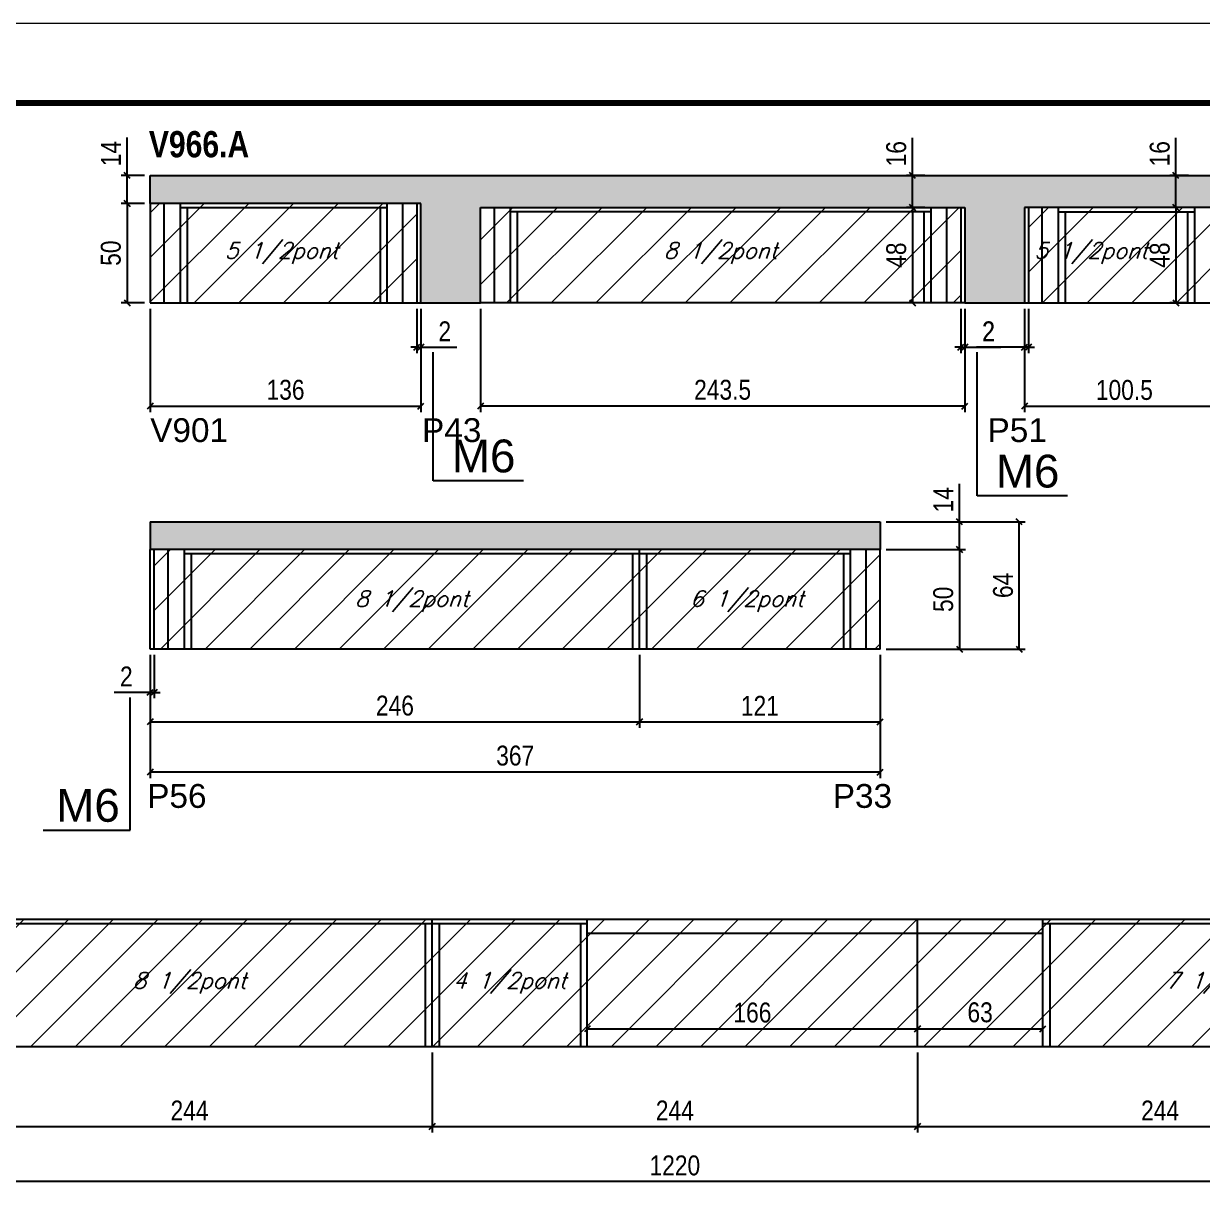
# Model space of a CAD drawing. Extents: x 3309 to 9563, y -2522 to 14608.
# Drawn here: x 5283 to 5876, y 4832 to 5419 of the extents above; entities that cross this region are included whole.
import ezdxf

# ---------------------------------------------------------------- set-up
doc = ezdxf.new("R2010")
doc.units = 0
doc.linetypes.add('DASHED', pattern=[0.75, 0.5, -0.25])
for name, color, linetype in [('5', 5, 'Continuous'), ('COTA', 241, 'Continuous'), ('NOMENCLATURA', 7, 'Continuous'), ('Painéis', 200, 'Continuous'), ('SARR_2.2x7', 40, 'Continuous'), ('SARR_3.5x7', 81, 'Continuous'), ('texto', 7, 'Continuous')]:
    doc.layers.add(name, color=color, linetype=linetype)
for name, color, linetype, lineweight in [('Folhas', 255, 'Continuous', 9), ('Hachura', 251, 'Continuous', 9), ('SARRAFO DE PRESSAO', 251, 'DASHED', 9)]:
    doc.layers.add(name, color=color, linetype=linetype, lineweight=lineweight)
doc.styles.add('COTA TECNICA', font='techl___.ttf', dxfattribs={"height": 10})
doc.styles.add('Romans', font='romans.shx')
doc.styles.get("Standard").update_dxf_attribs({"font": 'arial.ttf'})
doc.styles.add('TECNICA', font='techb___.ttf', dxfattribs={"height": 10})
doc.dimstyles.new('PAINEL', dxfattribs={"dimtxt": 10, "dimasz": 3, "dimexe": 3, "dimexo": 3, "dimgap": 3, "dimtad": 1, "dimdec": 1, "dimzin": 12, "dimdsep": 46, "dimtxsty": 'COTA TECNICA', "dimblk1": 'OBLIQUE', "dimblk2": 'OBLIQUE', "dimsah": 1, "dimcen": 0.9, "dimclrd": 4, "dimclre": 4, "dimclrt": 240, "dimadec": 1, "dimazin": 3, "dimtfac": 1, "dimtdec": 1, "dimtmove": 0, "dimatfit": 3, "dimfxl": 1, "dimtolj": 1, "dimtzin": 12, "dimarcsym": 0})

# ---------------------------------------------------------------- blocks, each defined once
blk = doc.blocks.new('9999999999')
at = {"layer": 'Folhas'}
blk.add_lwpolyline([(98138.98, 34190.21), (99623.98, 34190.21), (99623.98, 35240.21), (98138.98, 35240.21)], close=True, dxfattribs=at)
at = {"layer": 'Folhas', "color": 30, "const_width": 3}
blk.add_lwpolyline([(98213.98, 34230.21), (99583.98, 34230.21), (99583.98, 35200.21), (98213.98, 35200.21)], close=True, dxfattribs=at)
blk = doc.blocks.new('_Oblique')
at = {"color": 0, "linetype": 'ByBlock', "lineweight": -2}
blk.add_line((-0.5, -0.5), (0.5, 0.5), dxfattribs=at)
blk = doc.blocks.new('*D2503')
at = {"layer": 'COTA', "color": 4, "lineweight": -2, "transparency": 16777216}
for p, q in [((5346.6, 5275.8), (5346.6, 5223.82)), ((5482.6, 5275.8), (5482.6, 5223.82)), ((5346.6, 5226.82), (5482.6, 5226.82))]:
    blk.add_line(p, q, dxfattribs=at)
at = {"layer": 'Defpoints', "color": 0, "transparency": 16777216}
for p in [(5346.6, 5278.8), (5482.6, 5278.8), (5482.6, 5226.82)]:
    blk.add_point(p, dxfattribs=at)
at = {"layer": 'COTA', "color": 4, "lineweight": -2, "transparency": 16777216, "xscale": 3, "yscale": 3, "zscale": 3, "rotation": 180}
blk.add_blockref('_Oblique', (5346.6, 5226.82), dxfattribs=at)
at = {"layer": 'COTA', "color": 4, "lineweight": -2, "transparency": 16777216, "xscale": 3, "yscale": 3, "zscale": 3}
blk.add_blockref('_Oblique', (5482.6, 5226.82), dxfattribs=at)
at = {"layer": 'COTA', "color": 240, "transparency": 16777216, "insert": (5414.6, 5235.04), "char_height": 10, "attachment_point": 5, "style": 'COTA TECNICA'}
blk.add_mtext('\\A1;136', dxfattribs=at)
blk = doc.blocks.new('*D2501')
at = {"layer": 'COTA', "color": 4, "lineweight": -2, "transparency": 16777216}
for p, q in [((5343.6, 5328.8), (5331.9, 5328.8)), ((5334.9, 5328.8), (5334.9, 5278.8)), ((5343.6, 5278.8), (5331.9, 5278.8))]:
    blk.add_line(p, q, dxfattribs=at)
at = {"layer": 'Defpoints', "color": 0, "transparency": 16777216}
for p in [(5346.6, 5328.8), (5334.9, 5278.8), (5346.6, 5278.8)]:
    blk.add_point(p, dxfattribs=at)
at = {"layer": 'COTA', "color": 4, "lineweight": -2, "transparency": 16777216, "xscale": 3, "yscale": 3, "zscale": 3}
for p, rotation in [((5334.9, 5328.8), 90), ((5334.9, 5278.8), 270)]:
    blk.add_blockref('_Oblique', p, dxfattribs=dict(at, rotation=rotation))
at = {"layer": 'COTA', "color": 240, "transparency": 16777216, "insert": (5326.79, 5303.8), "char_height": 10, "attachment_point": 5, "rotation": 90, "style": 'COTA TECNICA'}
blk.add_mtext('\\A1;50', dxfattribs=at)
blk = doc.blocks.new('*D2502')
at = {"layer": 'COTA', "color": 4, "lineweight": -2, "transparency": 16777216}
for p, q in [((5480.6, 5275.8), (5480.6, 5253.49)), ((5482.6, 5275.8), (5482.6, 5253.49)), ((5480.6, 5256.49), (5477.6, 5256.49)), ((5480.6, 5256.49), (5482.6, 5256.49)), ((5482.6, 5256.49), (5500.71, 5256.49))]:
    blk.add_line(p, q, dxfattribs=at)
at = {"layer": 'Defpoints', "color": 0, "transparency": 16777216}
for p in [(5480.6, 5278.8), (5482.6, 5278.8), (5482.6, 5256.49)]:
    blk.add_point(p, dxfattribs=at)
at = {"layer": 'COTA', "color": 4, "lineweight": -2, "transparency": 16777216, "xscale": 3, "yscale": 3, "zscale": 3}
blk.add_blockref('_Oblique', (5480.6, 5256.49), dxfattribs=at)
at = {"layer": 'COTA', "color": 4, "lineweight": -2, "transparency": 16777216, "xscale": 3, "yscale": 3, "zscale": 3, "rotation": 180}
blk.add_blockref('_Oblique', (5482.6, 5256.49), dxfattribs=at)
at = {"layer": 'COTA', "color": 240, "transparency": 16777216, "insert": (5494.65, 5264.49), "char_height": 10, "attachment_point": 5, "style": 'COTA TECNICA'}
blk.add_mtext('\\A1;2', dxfattribs=at)
blk = doc.blocks.new('*D2504')
at = {"layer": 'COTA', "color": 4, "lineweight": -2, "transparency": 16777216}
for p, q in [((5512.6, 5275.8), (5512.6, 5223.82)), ((5756.1, 5275.8), (5756.1, 5223.82)), ((5756.1, 5226.82), (5512.6, 5226.82))]:
    blk.add_line(p, q, dxfattribs=at)
at = {"layer": 'Defpoints', "color": 0, "transparency": 16777216}
for p in [(5512.6, 5278.8), (5756.1, 5278.8), (5512.6, 5226.82)]:
    blk.add_point(p, dxfattribs=at)
at = {"layer": 'COTA', "color": 4, "lineweight": -2, "transparency": 16777216, "xscale": 3, "yscale": 3, "zscale": 3, "rotation": 180}
blk.add_blockref('_Oblique', (5512.6, 5226.82), dxfattribs=at)
at = {"layer": 'COTA', "color": 4, "lineweight": -2, "transparency": 16777216, "xscale": 3, "yscale": 3, "zscale": 3}
blk.add_blockref('_Oblique', (5756.1, 5226.82), dxfattribs=at)
at = {"layer": 'COTA', "color": 240, "transparency": 16777216, "insert": (5634.35, 5235.04), "char_height": 10, "attachment_point": 5, "style": 'COTA TECNICA'}
blk.add_mtext('\\A1;243.5', dxfattribs=at)
blk = doc.blocks.new('*D2505')
at = {"layer": 'COTA', "color": 4, "lineweight": -2, "transparency": 16777216}
for p, q in [((5754.1, 5275.8), (5754.1, 5253.49)), ((5756.1, 5275.8), (5756.1, 5253.49)), ((5754.1, 5256.49), (5751.1, 5256.49)), ((5754.1, 5256.49), (5756.1, 5256.49)), ((5756.1, 5256.49), (5774.21, 5256.49))]:
    blk.add_line(p, q, dxfattribs=at)
at = {"layer": 'Defpoints', "color": 0, "transparency": 16777216}
for p in [(5754.1, 5278.8), (5756.1, 5278.8), (5756.1, 5256.49)]:
    blk.add_point(p, dxfattribs=at)
at = {"layer": 'COTA', "color": 4, "lineweight": -2, "transparency": 16777216, "xscale": 3, "yscale": 3, "zscale": 3}
blk.add_blockref('_Oblique', (5754.1, 5256.49), dxfattribs=at)
at = {"layer": 'COTA', "color": 4, "lineweight": -2, "transparency": 16777216, "xscale": 3, "yscale": 3, "zscale": 3, "rotation": 180}
blk.add_blockref('_Oblique', (5756.1, 5256.49), dxfattribs=at)
at = {"layer": 'COTA', "color": 240, "transparency": 16777216, "insert": (5768.15, 5264.49), "char_height": 10, "attachment_point": 5, "style": 'COTA TECNICA'}
blk.add_mtext('\\A1;2', dxfattribs=at)
blk = doc.blocks.new('*D2506')
at = {"layer": 'COTA', "color": 4, "lineweight": -2, "transparency": 16777216}
for p, q in [((5786.1, 5275.8), (5786.1, 5223.82)), ((5886.6, 5275.8), (5886.6, 5223.82)), ((5786.1, 5226.82), (5886.6, 5226.82))]:
    blk.add_line(p, q, dxfattribs=at)
at = {"layer": 'Defpoints', "color": 0, "transparency": 16777216}
for p in [(5786.1, 5278.8), (5886.6, 5278.8), (5886.6, 5226.82)]:
    blk.add_point(p, dxfattribs=at)
at = {"layer": 'COTA', "color": 4, "lineweight": -2, "transparency": 16777216, "xscale": 3, "yscale": 3, "zscale": 3, "rotation": 180}
blk.add_blockref('_Oblique', (5786.1, 5226.82), dxfattribs=at)
at = {"layer": 'COTA', "color": 4, "lineweight": -2, "transparency": 16777216, "xscale": 3, "yscale": 3, "zscale": 3}
blk.add_blockref('_Oblique', (5886.6, 5226.82), dxfattribs=at)
at = {"layer": 'COTA', "color": 240, "transparency": 16777216, "insert": (5836.35, 5234.93), "char_height": 10, "attachment_point": 5, "style": 'COTA TECNICA'}
blk.add_mtext('\\A1;100.5', dxfattribs=at)
blk = doc.blocks.new('*D2507')
at = {"layer": 'COTA', "color": 4, "lineweight": -2, "transparency": 16777216}
for p, q in [((5786.1, 5275.8), (5786.1, 5253.49)), ((5788.1, 5275.8), (5788.1, 5253.49)), ((5786.1, 5256.49), (5761.93, 5256.49)), ((5788.1, 5256.49), (5786.1, 5256.49)), ((5788.1, 5256.49), (5791.1, 5256.49))]:
    blk.add_line(p, q, dxfattribs=at)
at = {"layer": 'Defpoints', "color": 0, "transparency": 16777216}
for p in [(5786.1, 5278.8), (5788.1, 5278.8), (5786.1, 5256.49)]:
    blk.add_point(p, dxfattribs=at)
at = {"layer": 'COTA', "color": 4, "lineweight": -2, "transparency": 16777216, "xscale": 3, "yscale": 3, "zscale": 3}
blk.add_blockref('_Oblique', (5786.1, 5256.49), dxfattribs=at)
at = {"layer": 'COTA', "color": 4, "lineweight": -2, "transparency": 16777216, "xscale": 3, "yscale": 3, "zscale": 3, "rotation": 180}
blk.add_blockref('_Oblique', (5788.1, 5256.49), dxfattribs=at)
at = {"layer": 'COTA', "color": 240, "transparency": 16777216, "insert": (5767.99, 5264.49), "char_height": 10, "attachment_point": 5, "style": 'COTA TECNICA'}
blk.add_mtext('\\A1;2', dxfattribs=at)
blk = doc.blocks.new('*D2512')
at = {"layer": 'COTA', "color": 4, "lineweight": -2, "transparency": 16777216}
for p, q in [((5736.1, 5326.8), (5726.78, 5326.8)), ((5729.78, 5326.8), (5729.78, 5278.8)), ((5736.1, 5278.8), (5726.78, 5278.8))]:
    blk.add_line(p, q, dxfattribs=at)
at = {"layer": 'Defpoints', "color": 0, "transparency": 16777216}
for p in [(5739.1, 5326.8), (5729.78, 5278.8), (5739.1, 5278.8)]:
    blk.add_point(p, dxfattribs=at)
at = {"layer": 'COTA', "color": 4, "lineweight": -2, "transparency": 16777216, "xscale": 3, "yscale": 3, "zscale": 3}
for p, rotation in [((5729.78, 5326.8), 90), ((5729.78, 5278.8), 270)]:
    blk.add_blockref('_Oblique', p, dxfattribs=dict(at, rotation=rotation))
at = {"layer": 'COTA', "color": 240, "transparency": 16777216, "insert": (5721.68, 5302.8), "char_height": 10, "attachment_point": 5, "rotation": 90, "style": 'COTA TECNICA'}
blk.add_mtext('\\A1;48', dxfattribs=at)
blk = doc.blocks.new('*D2513')
at = {"layer": 'COTA', "color": 4, "lineweight": -2, "transparency": 16777216}
for p, q in [((5729.78, 5342.8), (5729.78, 5361.82)), ((5736.1, 5342.8), (5726.78, 5342.8)), ((5729.78, 5326.8), (5729.78, 5342.8)), ((5736.1, 5326.8), (5726.78, 5326.8))]:
    blk.add_line(p, q, dxfattribs=at)
at = {"layer": 'Defpoints', "color": 0, "transparency": 16777216}
for p in [(5729.78, 5342.8), (5739.1, 5342.8), (5739.1, 5326.8)]:
    blk.add_point(p, dxfattribs=at)
at = {"layer": 'COTA', "color": 4, "lineweight": -2, "transparency": 16777216, "xscale": 3, "yscale": 3, "zscale": 3}
for p, rotation in [((5729.78, 5342.8), 90), ((5729.78, 5326.8), 270)]:
    blk.add_blockref('_Oblique', p, dxfattribs=dict(at, rotation=rotation))
at = {"layer": 'COTA', "color": 240, "transparency": 16777216, "insert": (5721.68, 5353.81), "char_height": 10, "attachment_point": 5, "rotation": 90, "style": 'COTA TECNICA'}
blk.add_mtext('\\A1;16', dxfattribs=at)
blk = doc.blocks.new('*D2514')
at = {"layer": 'COTA', "color": 4, "lineweight": -2, "transparency": 16777216}
for p, q in [((5868.6, 5326.8), (5859.28, 5326.8)), ((5862.28, 5326.8), (5862.28, 5278.8)), ((5868.6, 5278.8), (5859.28, 5278.8))]:
    blk.add_line(p, q, dxfattribs=at)
at = {"layer": 'Defpoints', "color": 0, "transparency": 16777216}
for p in [(5871.6, 5326.8), (5862.28, 5278.8), (5871.6, 5278.8)]:
    blk.add_point(p, dxfattribs=at)
at = {"layer": 'COTA', "color": 4, "lineweight": -2, "transparency": 16777216, "xscale": 3, "yscale": 3, "zscale": 3}
for p, rotation in [((5862.28, 5326.8), 90), ((5862.28, 5278.8), 270)]:
    blk.add_blockref('_Oblique', p, dxfattribs=dict(at, rotation=rotation))
at = {"layer": 'COTA', "color": 240, "transparency": 16777216, "insert": (5854.18, 5302.8), "char_height": 10, "attachment_point": 5, "rotation": 90, "style": 'COTA TECNICA'}
blk.add_mtext('\\A1;48', dxfattribs=at)
blk = doc.blocks.new('*D2515')
at = {"layer": 'COTA', "color": 4, "lineweight": -2, "transparency": 16777216}
for p, q in [((5862.28, 5342.8), (5862.28, 5361.82)), ((5868.6, 5342.8), (5859.28, 5342.8)), ((5862.28, 5326.8), (5862.28, 5342.8)), ((5868.6, 5326.8), (5859.28, 5326.8))]:
    blk.add_line(p, q, dxfattribs=at)
at = {"layer": 'Defpoints', "color": 0, "transparency": 16777216}
for p in [(5862.28, 5342.8), (5871.6, 5342.8), (5871.6, 5326.8)]:
    blk.add_point(p, dxfattribs=at)
at = {"layer": 'COTA', "color": 4, "lineweight": -2, "transparency": 16777216, "xscale": 3, "yscale": 3, "zscale": 3}
for p, rotation in [((5862.28, 5342.8), 90), ((5862.28, 5326.8), 270)]:
    blk.add_blockref('_Oblique', p, dxfattribs=dict(at, rotation=rotation))
at = {"layer": 'COTA', "color": 240, "transparency": 16777216, "insert": (5854.18, 5353.81), "char_height": 10, "attachment_point": 5, "rotation": 90, "style": 'COTA TECNICA'}
blk.add_mtext('\\A1;16', dxfattribs=at)
blk = doc.blocks.new('*D2516')
at = {"layer": 'COTA', "color": 4, "lineweight": -2, "transparency": 16777216}
for p, q in [((5334.9, 5342.8), (5334.9, 5361.92)), ((5343.6, 5342.8), (5331.9, 5342.8)), ((5334.9, 5328.8), (5334.9, 5342.8)), ((5343.6, 5328.8), (5331.9, 5328.8))]:
    blk.add_line(p, q, dxfattribs=at)
at = {"layer": 'Defpoints', "color": 0, "transparency": 16777216}
for p in [(5334.9, 5342.8), (5346.6, 5342.8), (5346.6, 5328.8)]:
    blk.add_point(p, dxfattribs=at)
at = {"layer": 'COTA', "color": 4, "lineweight": -2, "transparency": 16777216, "xscale": 3, "yscale": 3, "zscale": 3}
for p, rotation in [((5334.9, 5342.8), 90), ((5334.9, 5328.8), 270)]:
    blk.add_blockref('_Oblique', p, dxfattribs=dict(at, rotation=rotation))
at = {"layer": 'COTA', "color": 240, "transparency": 16777216, "insert": (5326.82, 5353.86), "char_height": 10, "attachment_point": 5, "rotation": 90, "style": 'COTA TECNICA'}
blk.add_mtext('\\A1;14', dxfattribs=at)
blk = doc.blocks.new('*D2518')
at = {"layer": 'COTA', "color": 4, "linetype": 'ByBlock', "lineweight": -2, "transparency": 16777216}
for p, q in [((5346.6, 5101.72), (5346.6, 5039.84)), ((5713.56, 5101.72), (5713.56, 5039.84)), ((5713.56, 5042.84), (5346.6, 5042.84))]:
    blk.add_line(p, q, dxfattribs=at)
at = {"layer": 'Defpoints', "color": 0, "linetype": 'ByBlock', "transparency": 16777216}
for p in [(5346.6, 5104.72), (5713.56, 5104.72), (5346.6, 5042.84)]:
    blk.add_point(p, dxfattribs=at)
at = {"layer": 'COTA', "color": 4, "linetype": 'ByBlock', "lineweight": -2, "transparency": 16777216, "xscale": 3, "yscale": 3, "zscale": 3, "rotation": 180}
blk.add_blockref('_Oblique', (5346.6, 5042.84), dxfattribs=at)
at = {"layer": 'COTA', "color": 4, "linetype": 'ByBlock', "lineweight": -2, "transparency": 16777216, "xscale": 3, "yscale": 3, "zscale": 3}
blk.add_blockref('_Oblique', (5713.56, 5042.84), dxfattribs=at)
at = {"layer": 'COTA', "color": 240, "linetype": 'ByBlock', "transparency": 16777216, "insert": (5530.08, 5051.06), "char_height": 10, "attachment_point": 5, "style": 'COTA TECNICA'}
blk.add_mtext('\\A1;367', dxfattribs=at)
blk = doc.blocks.new('*D2519')
at = {"layer": 'COTA', "color": 4, "lineweight": -2, "transparency": 16777216}
for p, q in [((5346.6, 5101.72), (5346.6, 5065.09)), ((5592.6, 5101.72), (5592.6, 5065.09)), ((5346.6, 5068.09), (5592.6, 5068.09))]:
    blk.add_line(p, q, dxfattribs=at)
at = {"layer": 'Defpoints', "color": 0, "transparency": 16777216}
for p in [(5346.6, 5104.72), (5592.6, 5104.72), (5592.6, 5068.09)]:
    blk.add_point(p, dxfattribs=at)
at = {"layer": 'COTA', "color": 4, "lineweight": -2, "transparency": 16777216, "xscale": 3, "yscale": 3, "zscale": 3, "rotation": 180}
blk.add_blockref('_Oblique', (5346.6, 5068.09), dxfattribs=at)
at = {"layer": 'COTA', "color": 4, "lineweight": -2, "transparency": 16777216, "xscale": 3, "yscale": 3, "zscale": 3}
blk.add_blockref('_Oblique', (5592.6, 5068.09), dxfattribs=at)
at = {"layer": 'COTA', "color": 240, "transparency": 16777216, "insert": (5469.6, 5076.2), "char_height": 10, "attachment_point": 5, "style": 'COTA TECNICA'}
blk.add_mtext('\\A1;246', dxfattribs=at)
blk = doc.blocks.new('*D2520')
at = {"layer": 'COTA', "color": 4, "lineweight": -2, "transparency": 16777216}
for p, q in [((5592.6, 5101.72), (5592.6, 5065.09)), ((5713.56, 5101.72), (5713.56, 5065.09)), ((5592.6, 5068.09), (5713.56, 5068.09))]:
    blk.add_line(p, q, dxfattribs=at)
at = {"layer": 'Defpoints', "color": 0, "transparency": 16777216}
for p in [(5592.6, 5104.72), (5713.56, 5104.72), (5713.56, 5068.09)]:
    blk.add_point(p, dxfattribs=at)
at = {"layer": 'COTA', "color": 4, "lineweight": -2, "transparency": 16777216, "xscale": 3, "yscale": 3, "zscale": 3, "rotation": 180}
blk.add_blockref('_Oblique', (5592.6, 5068.09), dxfattribs=at)
at = {"layer": 'COTA', "color": 4, "lineweight": -2, "transparency": 16777216, "xscale": 3, "yscale": 3, "zscale": 3}
blk.add_blockref('_Oblique', (5713.56, 5068.09), dxfattribs=at)
at = {"layer": 'COTA', "color": 240, "transparency": 16777216, "insert": (5653.08, 5076.15), "char_height": 10, "attachment_point": 5, "style": 'COTA TECNICA'}
blk.add_mtext('\\A1;121', dxfattribs=at)
blk = doc.blocks.new('*D2517')
at = {"layer": 'COTA', "color": 4, "lineweight": -2, "transparency": 16777216}
for p, q in [((5346.6, 5101.72), (5346.6, 5079.93)), ((5348.6, 5101.72), (5348.6, 5079.93)), ((5346.6, 5082.93), (5328.49, 5082.93)), ((5348.6, 5082.93), (5346.6, 5082.93)), ((5348.6, 5082.93), (5351.6, 5082.93))]:
    blk.add_line(p, q, dxfattribs=at)
at = {"layer": 'Defpoints', "color": 0, "transparency": 16777216}
for p in [(5346.6, 5104.72), (5348.6, 5104.72), (5346.6, 5082.93)]:
    blk.add_point(p, dxfattribs=at)
at = {"layer": 'COTA', "color": 4, "lineweight": -2, "transparency": 16777216, "xscale": 3, "yscale": 3, "zscale": 3}
blk.add_blockref('_Oblique', (5346.6, 5082.93), dxfattribs=at)
at = {"layer": 'COTA', "color": 4, "lineweight": -2, "transparency": 16777216, "xscale": 3, "yscale": 3, "zscale": 3, "rotation": 180}
blk.add_blockref('_Oblique', (5348.6, 5082.93), dxfattribs=at)
at = {"layer": 'COTA', "color": 240, "transparency": 16777216, "insert": (5334.54, 5090.93), "char_height": 10, "attachment_point": 5, "style": 'COTA TECNICA'}
blk.add_mtext('\\A1;2', dxfattribs=at)
blk = doc.blocks.new('*D2522')
at = {"layer": 'COTA', "color": 4, "lineweight": -2, "transparency": 16777216}
for p, q in [((5716.56, 5154.72), (5756.42, 5154.72)), ((5753.42, 5154.72), (5753.42, 5104.72)), ((5716.56, 5104.72), (5756.42, 5104.72))]:
    blk.add_line(p, q, dxfattribs=at)
at = {"layer": 'Defpoints', "color": 0, "transparency": 16777216}
for p in [(5713.56, 5154.72), (5713.56, 5104.72), (5753.42, 5104.72)]:
    blk.add_point(p, dxfattribs=at)
at = {"layer": 'COTA', "color": 4, "lineweight": -2, "transparency": 16777216, "xscale": 3, "yscale": 3, "zscale": 3}
for p, rotation in [((5753.42, 5154.72), 90), ((5753.42, 5104.72), 270)]:
    blk.add_blockref('_Oblique', p, dxfattribs=dict(at, rotation=rotation))
at = {"layer": 'COTA', "color": 240, "transparency": 16777216, "insert": (5745.31, 5129.72), "char_height": 10, "attachment_point": 5, "rotation": 90, "style": 'COTA TECNICA'}
blk.add_mtext('\\A1;50', dxfattribs=at)
blk = doc.blocks.new('*D2523')
at = {"layer": 'COTA', "color": 4, "lineweight": -2, "transparency": 16777216}
for p, q in [((5753.42, 5168.72), (5753.42, 5187.84)), ((5716.56, 5168.72), (5756.42, 5168.72)), ((5753.42, 5154.72), (5753.42, 5168.72)), ((5716.56, 5154.72), (5756.42, 5154.72))]:
    blk.add_line(p, q, dxfattribs=at)
at = {"layer": 'Defpoints', "color": 0, "transparency": 16777216}
for p in [(5713.56, 5168.72), (5753.42, 5168.72), (5713.56, 5154.72)]:
    blk.add_point(p, dxfattribs=at)
at = {"layer": 'COTA', "color": 4, "lineweight": -2, "transparency": 16777216, "xscale": 3, "yscale": 3, "zscale": 3}
for p, rotation in [((5753.42, 5168.72), 90), ((5753.42, 5154.72), 270)]:
    blk.add_blockref('_Oblique', p, dxfattribs=dict(at, rotation=rotation))
at = {"layer": 'COTA', "color": 240, "transparency": 16777216, "insert": (5745.35, 5179.78), "char_height": 10, "attachment_point": 5, "rotation": 90, "style": 'COTA TECNICA'}
blk.add_mtext('\\A1;14', dxfattribs=at)
blk = doc.blocks.new('*D2524')
at = {"layer": 'COTA', "color": 4, "lineweight": -2, "transparency": 16777216}
for p, q in [((5716.56, 5168.72), (5786.49, 5168.72)), ((5783.49, 5104.72), (5783.49, 5168.72)), ((5716.56, 5104.72), (5786.49, 5104.72))]:
    blk.add_line(p, q, dxfattribs=at)
at = {"layer": 'Defpoints', "color": 0, "transparency": 16777216}
for p in [(5713.56, 5168.72), (5783.49, 5168.72), (5713.56, 5104.72)]:
    blk.add_point(p, dxfattribs=at)
at = {"layer": 'COTA', "color": 4, "lineweight": -2, "transparency": 16777216, "xscale": 3, "yscale": 3, "zscale": 3}
for p, rotation in [((5783.49, 5168.72), 90), ((5783.49, 5104.72), 270)]:
    blk.add_blockref('_Oblique', p, dxfattribs=dict(at, rotation=rotation))
at = {"layer": 'COTA', "color": 240, "transparency": 16777216, "insert": (5775.38, 5136.72), "char_height": 10, "attachment_point": 5, "rotation": 90, "style": 'COTA TECNICA'}
blk.add_mtext('\\A1;64', dxfattribs=at)
blk = doc.blocks.new('*D2527')
at = {"layer": 'COTA', "color": 4, "linetype": 'ByBlock', "lineweight": -2, "transparency": 16777216}
for p, q in [((5000.33, 4901.73), (5000.33, 4833.86)), ((6220.33, 4901.73), (6220.33, 4833.86)), ((6220.33, 4836.86), (5000.33, 4836.86))]:
    blk.add_line(p, q, dxfattribs=at)
at = {"layer": 'Defpoints', "color": 0, "linetype": 'ByBlock', "transparency": 16777216}
for p in [(5000.33, 4904.73), (6220.33, 4904.73), (5000.33, 4836.86)]:
    blk.add_point(p, dxfattribs=at)
at = {"layer": 'COTA', "color": 4, "linetype": 'ByBlock', "lineweight": -2, "transparency": 16777216, "xscale": 3, "yscale": 3, "zscale": 3, "rotation": 180}
blk.add_blockref('_Oblique', (5000.33, 4836.86), dxfattribs=at)
at = {"layer": 'COTA', "color": 4, "linetype": 'ByBlock', "lineweight": -2, "transparency": 16777216, "xscale": 3, "yscale": 3, "zscale": 3}
blk.add_blockref('_Oblique', (6220.33, 4836.86), dxfattribs=at)
at = {"layer": 'COTA', "color": 240, "linetype": 'ByBlock', "transparency": 16777216, "insert": (5610.33, 4844.96), "char_height": 10, "attachment_point": 5, "style": 'COTA TECNICA'}
blk.add_mtext('\\A1;1220', dxfattribs=at)
blk = doc.blocks.new('*D2526')
at = {"layer": 'COTA', "color": 4, "lineweight": -2, "transparency": 16777216}
for p, q in [((5244.33, 4901.73), (5244.33, 4861.57)), ((5488.33, 4901.73), (5488.33, 4861.57)), ((5244.33, 4864.57), (5488.33, 4864.57))]:
    blk.add_line(p, q, dxfattribs=at)
at = {"layer": 'Defpoints', "color": 0, "transparency": 16777216}
for p in [(5244.33, 4904.73, 0), (5488.33, 4904.73, 0), (5488.33, 4864.57)]:
    blk.add_point(p, dxfattribs=at)
at = {"layer": 'COTA', "color": 4, "lineweight": -2, "transparency": 16777216, "xscale": 3, "yscale": 3, "zscale": 3, "rotation": 180}
blk.add_blockref('_Oblique', (5244.33, 4864.57), dxfattribs=at)
at = {"layer": 'COTA', "color": 4, "lineweight": -2, "transparency": 16777216, "xscale": 3, "yscale": 3, "zscale": 3}
blk.add_blockref('_Oblique', (5488.33, 4864.57), dxfattribs=at)
at = {"layer": 'COTA', "color": 240, "transparency": 16777216, "insert": (5366.33, 4872.64), "char_height": 10, "attachment_point": 5, "style": 'COTA TECNICA'}
blk.add_mtext('\\A1;244', dxfattribs=at)
blk = doc.blocks.new('*D2528')
at = {"layer": 'COTA', "color": 4, "lineweight": -2, "transparency": 16777216}
for p, q in [((5488.33, 4901.73), (5488.33, 4861.57)), ((5732.33, 4901.73), (5732.33, 4861.57)), ((5488.33, 4864.57), (5732.33, 4864.57))]:
    blk.add_line(p, q, dxfattribs=at)
at = {"layer": 'Defpoints', "color": 0, "transparency": 16777216}
for p in [(5488.33, 4904.73, 0), (5732.33, 4904.73, 0), (5732.33, 4864.57)]:
    blk.add_point(p, dxfattribs=at)
at = {"layer": 'COTA', "color": 4, "lineweight": -2, "transparency": 16777216, "xscale": 3, "yscale": 3, "zscale": 3, "rotation": 180}
blk.add_blockref('_Oblique', (5488.33, 4864.57), dxfattribs=at)
at = {"layer": 'COTA', "color": 4, "lineweight": -2, "transparency": 16777216, "xscale": 3, "yscale": 3, "zscale": 3}
blk.add_blockref('_Oblique', (5732.33, 4864.57), dxfattribs=at)
at = {"layer": 'COTA', "color": 240, "transparency": 16777216, "insert": (5610.33, 4872.64), "char_height": 10, "attachment_point": 5, "style": 'COTA TECNICA'}
blk.add_mtext('\\A1;244', dxfattribs=at)
blk = doc.blocks.new('*D2530')
at = {"layer": 'COTA', "color": 4, "lineweight": -2, "transparency": 16777216}
for p, q in [((5732.33, 4901.73), (5732.33, 4861.57)), ((5976.33, 4901.73), (5976.33, 4861.57)), ((5732.33, 4864.57), (5976.33, 4864.57))]:
    blk.add_line(p, q, dxfattribs=at)
at = {"layer": 'Defpoints', "color": 0, "transparency": 16777216}
for p in [(5732.33, 4904.73), (5976.33, 4904.73), (5976.33, 4864.57)]:
    blk.add_point(p, dxfattribs=at)
at = {"layer": 'COTA', "color": 4, "lineweight": -2, "transparency": 16777216, "xscale": 3, "yscale": 3, "zscale": 3, "rotation": 180}
blk.add_blockref('_Oblique', (5732.33, 4864.57), dxfattribs=at)
at = {"layer": 'COTA', "color": 4, "lineweight": -2, "transparency": 16777216, "xscale": 3, "yscale": 3, "zscale": 3}
blk.add_blockref('_Oblique', (5976.33, 4864.57), dxfattribs=at)
at = {"layer": 'COTA', "color": 240, "transparency": 16777216, "insert": (5854.33, 4872.64), "char_height": 10, "attachment_point": 5, "style": 'COTA TECNICA'}
blk.add_mtext('\\A1;244', dxfattribs=at)
blk = doc.blocks.new('*D2539')
at = {"layer": 'COTA', "color": 4, "lineweight": -2, "transparency": 16777216}
for p, q in [((5566.33, 4907.73), (5566.33, 4916.73)), ((5566.33, 4913.73), (5732.33, 4913.73)), ((5732.33, 4907.73), (5732.33, 4916.73))]:
    blk.add_line(p, q, dxfattribs=at)
at = {"layer": 'Defpoints', "color": 0, "transparency": 16777216}
for p in [(5732.33, 4913.73), (5566.33, 4904.73), (5732.33, 4904.73)]:
    blk.add_point(p, dxfattribs=at)
at = {"layer": 'COTA', "color": 4, "lineweight": -2, "transparency": 16777216, "xscale": 3, "yscale": 3, "zscale": 3, "rotation": 180}
blk.add_blockref('_Oblique', (5566.33, 4913.73), dxfattribs=at)
at = {"layer": 'COTA', "color": 4, "lineweight": -2, "transparency": 16777216, "xscale": 3, "yscale": 3, "zscale": 3}
blk.add_blockref('_Oblique', (5732.33, 4913.73), dxfattribs=at)
at = {"layer": 'COTA', "color": 240, "transparency": 16777216, "insert": (5649.33, 4921.84), "char_height": 10, "attachment_point": 5, "style": 'COTA TECNICA'}
blk.add_mtext('\\A1;166', dxfattribs=at)
blk = doc.blocks.new('*D2540')
at = {"layer": 'COTA', "color": 4, "lineweight": -2, "transparency": 16777216}
for p, q in [((5732.33, 4907.73), (5732.33, 4916.73)), ((5732.33, 4913.73), (5795.33, 4913.73)), ((5795.33, 4907.73), (5795.33, 4916.73))]:
    blk.add_line(p, q, dxfattribs=at)
at = {"layer": 'Defpoints', "color": 0, "transparency": 16777216}
for p in [(5795.33, 4913.73), (5732.33, 4904.73), (5795.33, 4904.73)]:
    blk.add_point(p, dxfattribs=at)
at = {"layer": 'COTA', "color": 4, "lineweight": -2, "transparency": 16777216, "xscale": 3, "yscale": 3, "zscale": 3, "rotation": 180}
blk.add_blockref('_Oblique', (5732.33, 4913.73), dxfattribs=at)
at = {"layer": 'COTA', "color": 4, "lineweight": -2, "transparency": 16777216, "xscale": 3, "yscale": 3, "zscale": 3}
blk.add_blockref('_Oblique', (5795.33, 4913.73), dxfattribs=at)
at = {"layer": 'COTA', "color": 240, "transparency": 16777216, "insert": (5763.83, 4921.95), "char_height": 10, "attachment_point": 5, "style": 'COTA TECNICA'}
blk.add_mtext('\\A1;63', dxfattribs=at)

msp = doc.modelspace()

# ---------------------------------------------------------------- hatches: boundary and pattern name
at = {"layer": 'COTA'}
h = msp.add_hatch(dxfattribs=at)
h.set_pattern_fill('AR-CONC', color=256, scale=0.03)
h.paths.add_polyline_path([(5916.6, 5328.8), (6060.6, 5328.8), (6060.6, 5342.8), (5346.6, 5342.8), (5346.6, 5328.8), (5482.6, 5328.8), (5482.6, 5278.8), (5512.6, 5278.8), (5512.6, 5326.8), (5756.1, 5326.8), (5756.1, 5278.8), (5786.1, 5278.8), (5786.1, 5326.8), (5886.6, 5326.8), (5886.6, 5278.8), (5916.6, 5278.8)])
h = msp.add_hatch(dxfattribs=at)
h.set_pattern_fill('AR-CONC', color=256, scale=0.03)
h.paths.add_polyline_path([(5346.6, 5168.72), (5346.6, 5154.72), (5713.56, 5154.72), (5713.56, 5168.72)])
at = {"layer": 'Hachura', "linetype": 'ByBlock'}
h = msp.add_hatch(dxfattribs=at)
h.set_pattern_fill('ANSI31', color=256, scale=5)
h.paths.add_polyline_path([(5346.6, 5328.8), (5346.6, 5278.8), (5480.6, 5278.8), (5480.6, 5328.8)])
h.paths.add_polyline_path([(5512.6, 5326.8), (5512.6, 5278.8), (5754.1, 5278.8), (5754.1, 5326.8)])
h.paths.add_polyline_path([(5788.1, 5326.8), (5788.1, 5278.8), (5886.6, 5278.8), (5886.6, 5326.8)])
h.paths.add_polyline_path([(5916.6, 5328.8), (5916.6, 5278.8), (6060.6, 5278.8), (6060.6, 5328.8)])
h.paths.add_polyline_path([(5592.6, 5154.72), (5592.6, 5104.72), (5713.56, 5104.72), (5713.56, 5154.72)])
h.paths.add_polyline_path([(5348.6, 5154.72), (5348.6, 5104.72), (5592.6, 5104.72), (5592.6, 5154.72)])
h.paths.add_polyline_path([(5000.33, 4968.73), (5000.33, 4904.73), (5244.33, 4904.73), (5244.33, 4968.73)])
h.paths.add_polyline_path([(5244.33, 4968.73), (5244.33, 4904.73), (5488.33, 4904.73), (5488.33, 4968.73)])
h.paths.add_polyline_path([(5488.33, 4968.73), (5488.33, 4904.73), (5732.33, 4904.73), (5732.33, 4968.73)])
h.paths.add_polyline_path([(5976.33, 4904.73), (5976.33, 4968.73), (5732.33, 4968.73), (5732.33, 4904.73)])
h.paths.add_polyline_path([(5976.33, 4968.73), (5976.33, 4904.73), (6220.33, 4904.73), (6220.33, 4968.73)])
h.paths.add_polyline_path([(5661.33, 4711.16), (5661.33, 4775.16), (5488.33, 4775.16), (5488.33, 4711.16)])
h.paths.add_polyline_path([(5244.33, 4775.16), (5244.33, 4711.16), (5488.33, 4711.16), (5488.33, 4775.16)])
h.paths.add_polyline_path([(5244.33, 4711.16), (5244.33, 4775.16), (5000.33, 4775.16), (5000.33, 4711.16)])

# ---------------------------------------------------------------- linework, layer by layer
at = {"layer": 'COTA'}
for p, q in [((5346.6, 5328.8), (5346.6, 5342.8)), ((5346.6, 5342.8), (6060.6, 5342.8)), ((5482.6, 5278.8), (5512.6, 5278.8)), ((5756.1, 5278.8), (5786.1, 5278.8)), ((5346.6, 5168.72), (5346.6, 5154.72)), ((5346.6, 5168.72), (5713.56, 5168.72)), ((5713.56, 5168.72), (5713.56, 5154.72))]:
    msp.add_line(p, q, dxfattribs=at)
at = {"layer": 'NOMENCLATURA', "linetype": 'Continuous'}
for p, q in [((5488.9, 5189.36), (5488.9, 5253.98)), ((5762.4, 5181.73), (5762.4, 5253.98)), ((5534.28, 5189.36), (5488.9, 5189.36)), ((5807.78, 5181.73), (5762.4, 5181.73)), ((5336.4, 5013.64), (5336.4, 5080.41)), ((5292.7, 5013.64), (5336.4, 5013.64))]:
    msp.add_line(p, q, dxfattribs=at)
at = {"layer": 'Painéis', "linetype": 'ByBlock'}
for p, q in [((5482.6, 5328.8), (5346.6, 5328.8)), ((5346.6, 5328.8), (5346.6, 5278.8)), ((5480.6, 5328.8), (5480.6, 5278.8)), ((5482.6, 5278.8), (5482.6, 5328.8)), ((5512.6, 5278.8), (5512.6, 5326.8)), ((5512.6, 5326.8), (5756.1, 5326.8)), ((5754.1, 5326.8), (5754.1, 5278.8)), ((5756.1, 5326.8), (5756.1, 5278.8)), ((5886.6, 5326.8), (5786.1, 5326.8)), ((5786.1, 5326.8), (5786.1, 5278.8)), ((5788.1, 5326.8), (5788.1, 5278.8)), ((5346.6, 5278.8), (5482.6, 5278.8)), ((5756.1, 5278.8), (5512.6, 5278.8)), ((5786.1, 5278.8), (5886.6, 5278.8)), ((5713.56, 5154.72), (5346.6, 5154.72)), ((5346.6, 5104.72), (5346.6, 5154.72)), ((5348.6, 5104.72), (5348.6, 5154.72)), ((5592.6, 5104.72), (5592.6, 5154.72)), ((5713.56, 5104.72), (5713.56, 5154.72)), ((5713.56, 5104.72), (5346.6, 5104.72)), ((6220.33, 4968.73), (5000.33, 4968.73)), ((5488.33, 4904.73), (5488.33, 4968.73)), ((5732.33, 4904.73), (5732.33, 4968.73)), ((6220.33, 4904.73), (5000.33, 4904.73))]:
    msp.add_line(p, q, dxfattribs=at)
at = {"layer": 'SARR_2.2x7', "linetype": 'Continuous'}
for p, q in [((5353.6, 5278.8), (5353.6, 5328.8)), ((5473.6, 5278.8), (5473.6, 5328.8)), ((5465.6, 5326.6), (5361.6, 5326.6)), ((5519.6, 5278.8), (5519.6, 5326.8)), ((5739.1, 5324.6), (5527.6, 5324.6)), ((5747.1, 5278.8), (5747.1, 5326.8)), ((5795.1, 5278.8), (5795.1, 5326.8)), ((5803.1, 5324.6), (5871.6, 5324.6)), ((5355.6, 5104.72), (5355.6, 5154.72)), ((5592.6, 5152.52), (5363.6, 5152.52)), ((5698.56, 5152.52), (5592.6, 5152.52)), ((5706.56, 5104.72), (5706.56, 5154.72)), ((5488.33, 4966.53), (5244.33, 4966.53)), ((5566.33, 4966.53), (5488.33, 4966.53)), ((5732.33, 4961.73), (5566.33, 4961.73)), ((5795.33, 4961.73), (5732.33, 4961.73)), ((5976.33, 4966.53), (5795.33, 4966.53))]:
    msp.add_line(p, q, dxfattribs=at)
at = {"layer": 'SARR_3.5x7'}
for p, q in [((5361.6, 5328.8), (5361.6, 5278.8)), ((5465.6, 5328.8), (5465.6, 5278.8)), ((5365.1, 5326.6), (5365.1, 5278.8)), ((5462.1, 5326.6), (5462.1, 5278.8)), ((5527.6, 5326.8), (5527.6, 5278.8)), ((5531.1, 5324.6), (5531.1, 5278.8)), ((5735.6, 5324.6), (5735.6, 5278.8)), ((5739.1, 5326.8), (5739.1, 5278.8)), ((5803.1, 5326.8), (5803.1, 5278.8)), ((5806.6, 5324.6), (5806.6, 5278.8)), ((5868.1, 5324.6), (5868.1, 5278.8)), ((5871.6, 5326.8), (5871.6, 5278.8)), ((5363.6, 5154.72), (5363.6, 5104.72)), ((5367.1, 5152.52), (5367.1, 5104.72)), ((5589.1, 5152.52), (5589.1, 5104.72)), ((5596.1, 5152.52), (5596.1, 5104.72)), ((5695.06, 5152.52), (5695.06, 5104.72)), ((5698.56, 5154.72), (5698.56, 5104.72)), ((5566.33, 4904.73), (5566.33, 4968.73)), ((5795.33, 4904.73), (5795.33, 4968.73)), ((5484.83, 4966.53), (5484.83, 4904.73)), ((5491.83, 4966.53), (5491.83, 4904.73)), ((5562.83, 4966.53), (5562.83, 4904.73)), ((5798.83, 4966.53), (5798.83, 4904.73))]:
    msp.add_line(p, q, dxfattribs=at)

# ---------------------------------------------------------------- block references
at = {"layer": 'SARRAFO DE PRESSAO', "color": 6, "linetype": 'ByBlock'}
msp.add_blockref('9999999999', (-93244.61, -29820.95), dxfattribs=at)

# ---------------------------------------------------------------- texts
at = {"layer": '5', "linetype": 'Continuous'}
for s, p in [('V901', (5346.55, 5208.8)), ('P43', (5483.23, 5208.8)), ('P51', (5767.55, 5208.8)), ('P56', (5345.05, 5024.83)), ('P33', (5689.74, 5024.83))]:
    msp.add_text(s, height=12, rotation=359.99996, dxfattribs=at).set_placement(p)
at = {"layer": 'NOMENCLATURA', "style": 'TECNICA'}
msp.add_text('V966.A', height=13.2, dxfattribs=at).set_placement((5345.88, 5351.99))
at = {"layer": 'NOMENCLATURA', "linetype": 'Continuous'}
for p in [(5498.18, 5193.55), (5771.68, 5185.93), (5299.26, 5017.84)]:
    msp.add_text('M6', height=16.5, dxfattribs=at).set_placement(p)
at = {"layer": 'texto', "color": 2, "char_height": 8, "attachment_point": 5, "style": 'Romans'}
for s, insert in [('{\\Q19;\\C256;5 1/2pont}', (5412.6, 5303.8)), ('{\\Q19;\\C256;8 1/2pont}', (5633.35, 5303.8)), ('{\\Q19;\\C256;5 1/2pont}', (5819.6, 5303.8)), ('{\\Q19;\\C256;8 1/2pont}', (5478.1, 5128.72)), ('{\\Q19;\\C256;6 1/2pont}', (5646.58, 5128.72)), ('{\\Q19;\\C256;8 1/2pont}', (5366.33, 4936.73)), ('{\\Q19;\\C256;4 1/2pont}', (5527.33, 4936.73)), ('{\\Q19;\\C256;7 1/2pont}', (5885.83, 4936.73))]:
    msp.add_mtext(s, dxfattribs=dict(at, insert=insert))

# ---------------------------------------------------------------- dimensions: what is measured, and where the dimension line sits
at = {"layer": 'COTA'}
for base, p1, p2, angle, picture, middle in [((5334.9, 5342.8), (5346.6, 5328.8), (5346.6, 5342.8), 90, '*D2516', (5326.82, 5353.86)), ((5729.78, 5342.8), (5739.1, 5326.8), (5739.1, 5342.8), 90, '*D2513', (5721.68, 5353.81)), ((5862.28, 5342.8), (5871.6, 5326.8), (5871.6, 5342.8), 90, '*D2515', (5854.18, 5353.81)), ((5334.9, 5278.8), (5346.6, 5328.8), (5346.6, 5278.8), 90, '*D2501', (5326.79, 5303.8)), ((5729.78, 5278.8), (5739.1, 5326.8), (5739.1, 5278.8), 90, '*D2512', (5721.68, 5302.8)), ((5862.28, 5278.8), (5871.6, 5326.8), (5871.6, 5278.8), 90, '*D2514', (5854.18, 5302.8)), ((5482.6, 5226.82), (5346.6, 5278.8), (5482.6, 5278.8), 180, '*D2503', (5414.6, 5235.04)), ((5482.6, 5256.49), (5480.6, 5278.8), (5482.6, 5278.8), 0, '*D2502', (5494.65, 5264.49)), ((5886.6, 5226.82), (5786.1, 5278.8), (5886.6, 5278.8), 180, '*D2506', (5836.35, 5234.93)), ((5753.42, 5168.72), (5713.56, 5154.72), (5713.56, 5168.72), 90, '*D2523', (5745.35, 5179.78)), ((5783.49, 5168.72), (5713.56, 5104.72), (5713.56, 5168.72), 90, '*D2524', (5775.38, 5136.72)), ((5753.42, 5104.72), (5713.56, 5154.72), (5713.56, 5104.72), 90, '*D2522', (5745.31, 5129.72))]:
    dim = msp.add_linear_dim(base=base, p1=p1, p2=p2, angle=angle, dimstyle='PAINEL', dxfattribs=at)
    dim.commit()
    dim.dimension.update_dxf_attribs({"geometry": picture, "text_midpoint": middle})
for base, p1, p2, picture, middle in [((5512.6, 5226.82), (5756.1, 5278.8), (5512.6, 5278.8), '*D2504', (5634.35, 5235.04)), ((5756.1, 5256.49), (5754.1, 5278.8), (5756.1, 5278.8), '*D2505', (5768.15, 5264.49)), ((5346.6, 5082.93), (5348.6, 5104.72), (5346.6, 5104.72), '*D2517', (5334.54, 5090.93)), ((5592.6, 5068.09), (5346.6, 5104.72), (5592.6, 5104.72), '*D2519', (5469.6, 5076.2)), ((5732.33, 4913.73), (5566.33, 4904.73), (5732.33, 4904.73), '*D2539', (5649.33, 4921.84)), ((5488.33, 4864.57, 0), (5244.33, 4904.73), (5488.33, 4904.73), '*D2526', (5366.33, 4872.64, 0)), ((5732.33, 4864.57, 0), (5488.33, 4904.73), (5732.33, 4904.73), '*D2528', (5610.33, 4872.64, 0)), ((5976.33, 4864.57), (5732.33, 4904.73), (5976.33, 4904.73), '*D2530', (5854.33, 4872.64))]:
    dim = msp.add_linear_dim(base=base, p1=p1, p2=p2, dimstyle='PAINEL', dxfattribs=at)
    dim.commit()
    dim.dimension.update_dxf_attribs({"geometry": picture, "text_midpoint": middle})
dim = msp.add_linear_dim(base=(5786.1, 5256.49), p1=(5788.1, 5278.8), p2=(5786.1, 5278.8), angle=180, dimstyle='PAINEL', dxfattribs=at)
dim.commit()
dim.dimension.update_dxf_attribs({"geometry": '*D2507', "text_midpoint": (5767.99, 5256.49), "dimtype": 160})
at = {"layer": 'COTA', "linetype": 'ByBlock'}
for base, p1, p2, picture, middle in [((5346.6, 5042.84), (5713.56, 5104.72), (5346.6, 5104.72), '*D2518', (5530.08, 5051.06)), ((5000.33, 4836.86), (6220.33, 4904.73), (5000.33, 4904.73), '*D2527', (5610.33, 4844.96))]:
    dim = msp.add_linear_dim(base=base, p1=p1, p2=p2, angle=180, dimstyle='PAINEL', dxfattribs=at)
    dim.commit()
    dim.dimension.update_dxf_attribs({"geometry": picture, "text_midpoint": middle})
at = {"layer": 'COTA'}
for base, p1, p2, picture, middle in [((5713.56, 5068.09), (5592.6, 5104.72), (5713.56, 5104.72), '*D2520', (5653.08, 5076.15)), ((5795.33, 4913.73), (5732.33, 4904.73), (5795.33, 4904.73), '*D2540', (5763.83, 4921.95))]:
    dim = msp.add_linear_dim(base=base, p1=p1, p2=p2, dimstyle='PAINEL', override={"dimtmove": 1}, dxfattribs=at)
    dim.commit()
    dim.dimension.update_dxf_attribs({"geometry": picture, "text_midpoint": middle})

doc.saveas('drawing.dxf')
